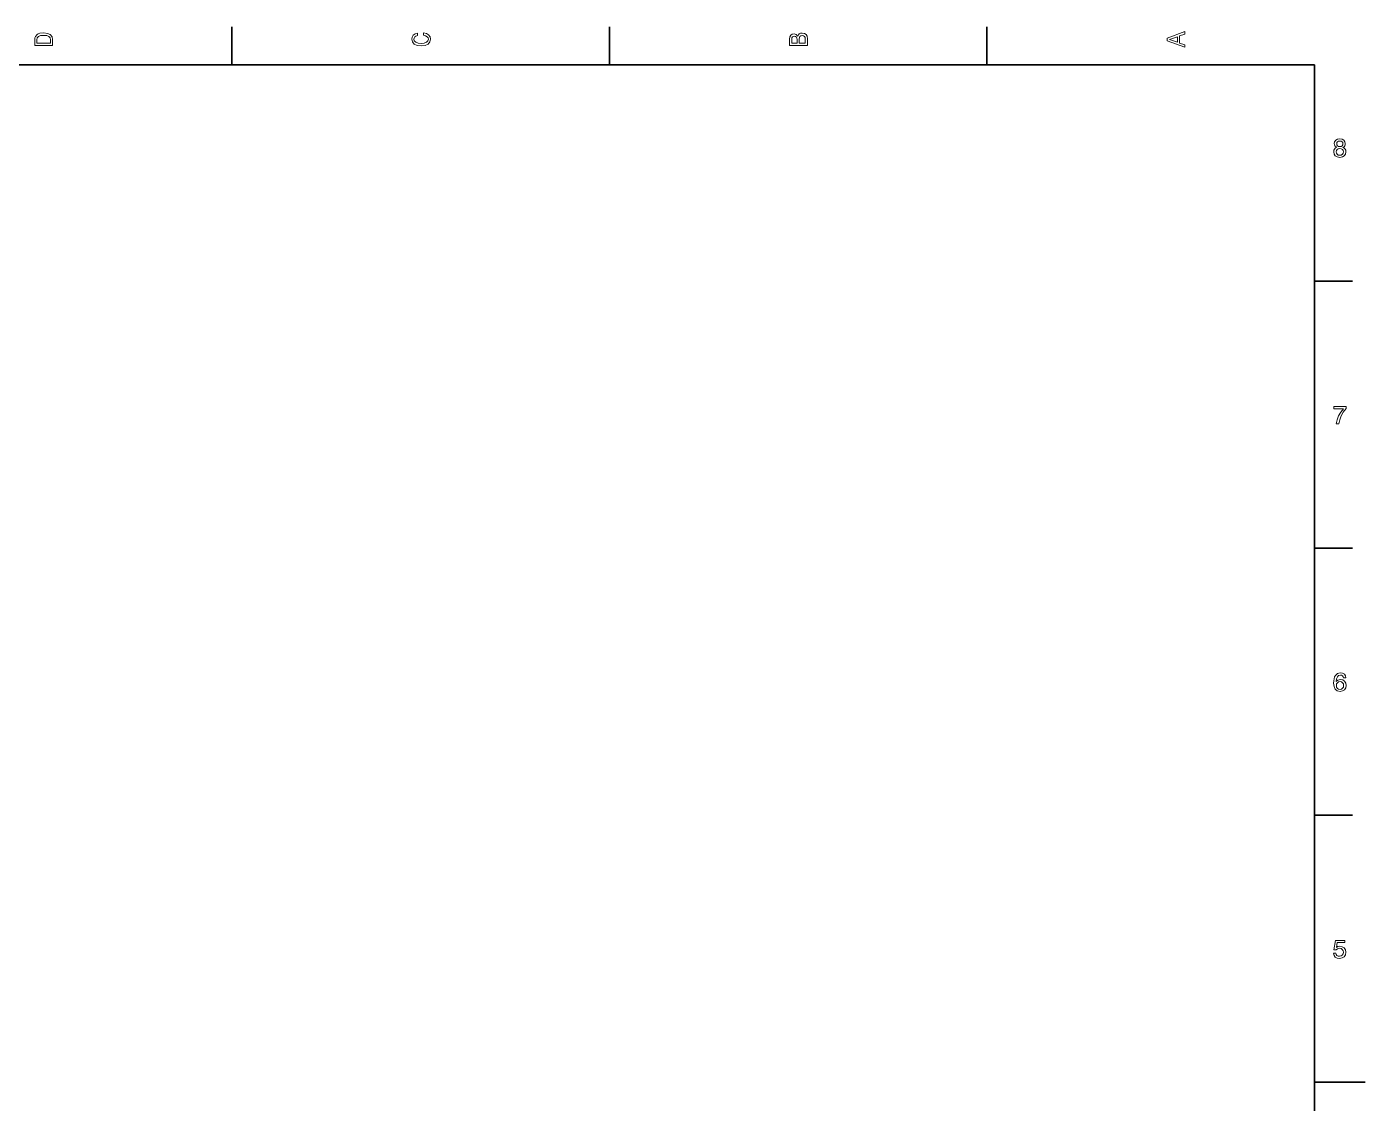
# Model space of a CAD drawing. Extents: x 0 to 297, y 0 to 210.
# Drawn here: x 165.4 to 297, y 102.9 to 208.8 of the extents above; entities that cross this region are included whole.
import ezdxf

# ---------------------------------------------------------------- set-up
doc = ezdxf.new("R2010")
doc.units = 0

msp = doc.modelspace()

# ---------------------------------------------------------------- linework, layer by layer
at = {"color": 7, "lineweight": 35, "ltscale": 0.09375}
for p, q in [((185.600006, 205), (185.600006, 208.75)), ((222.699997, 205), (222.699997, 208.75)), ((259.799988, 205), (259.799988, 208.75)), ((292, 183.75), (295.75, 183.75)), ((292, 157.5), (295.75, 157.5)), ((292, 131.25), (295.75, 131.25))]:
    msp.add_line(p, q, dxfattribs=at)
at = {"color": 7, "lineweight": 35}
for p, q in [((292, 205), (5, 205)), ((292, 5), (292, 205))]:
    msp.add_line(p, q, dxfattribs=at)
at = {"color": 7, "lineweight": 35, "ltscale": 0.125}
msp.add_line((292, 105), (297, 105), dxfattribs=at)
at = {"color": 7, "lineweight": 13}
for points in [[(166.216614, 207.497482), (166.216614, 206.914993), (167.966614, 206.914993), (167.966614, 207.497482), (167.911133, 207.772339), (167.742188, 207.976593), (167.467331, 208.102676), (167.091614, 208.148056), (166.708328, 208.107712), (166.557037, 208.057281), (166.435989, 207.986679), (166.272095, 207.782425), (166.23175, 207.648773)], [(166.425903, 207.479828), (166.46373, 207.671478), (166.579727, 207.802597), (166.786499, 207.880768), (167.091614, 207.905975), (167.386642, 207.87825), (167.593414, 207.800079), (167.71698, 207.666428), (167.757324, 207.479828), (167.757324, 207.149506), (166.425903, 207.149506)], [(204.416031, 207.908508), (204.627838, 207.858078), (204.779144, 207.774857), (204.872437, 207.658859), (204.902695, 207.522705), (204.857315, 207.358795), (204.721146, 207.230194), (204.499237, 207.144455), (204.191605, 207.116714), (203.88649, 207.144455), (203.662064, 207.227676), (203.525894, 207.356277), (203.477982, 207.522705), (203.503204, 207.643738), (203.573807, 207.747116), (203.687286, 207.82782), (203.843628, 207.883286), (203.843628, 208.122849), (203.604065, 208.047195), (203.422516, 207.916077), (203.309036, 207.73703), (203.268692, 207.522705), (203.331741, 207.255402), (203.50824, 207.051163), (203.798233, 206.920029), (204.191605, 206.874649), (204.584976, 206.920029), (204.874969, 207.051163), (205.054001, 207.255402), (205.114517, 207.522705), (205.066605, 207.757202), (204.932953, 207.946335), (204.713577, 208.079971), (204.416031, 208.150574)], [(241.221008, 207.815201), (241.074753, 207.991714), (240.97641, 208.037109), (240.855377, 208.052231), (240.666245, 208.019455), (240.53009, 207.921112), (240.446869, 207.762253), (240.416611, 207.540344), (240.416611, 206.917511), (242.166611, 206.917511), (242.166611, 207.575653), (242.131302, 207.810165), (242.027924, 207.984146), (241.864014, 208.092575), (241.64212, 208.130402), (241.493347, 208.107712), (241.369781, 208.047195), (241.279007, 207.948853)], [(241.957321, 207.547913), (241.957321, 207.149506), (241.354645, 207.149506), (241.354645, 207.525223), (241.372299, 207.684082), (241.425262, 207.797546), (241.516037, 207.865631), (241.647156, 207.888336), (241.785843, 207.865631), (241.881668, 207.802597), (241.939667, 207.696686)], [(279.266602, 206.733429), (279.266602, 206.965424), (278.752197, 207.149506), (278.752197, 207.847992), (279.266602, 208.032059), (279.266602, 208.269089), (277.514069, 207.628601), (277.514069, 207.371399)], [(241.142838, 207.492432), (241.142838, 207.149506), (240.6259, 207.149506), (240.6259, 207.512604), (240.641037, 207.648773), (240.686417, 207.744598), (240.764587, 207.802597), (240.880585, 207.822769), (240.996582, 207.800079), (241.077271, 207.739563), (241.127701, 207.636169)], [(278.537842, 207.230194), (277.766235, 207.5), (278.537842, 207.769821)], [(294.187317, 196.901474), (294.058716, 196.830872), (293.970459, 196.732529), (293.914978, 196.608963), (293.897339, 196.46019), (293.937683, 196.235764), (294.05368, 196.061783), (294.242798, 195.950821), (294.5, 195.907959), (294.7547, 195.950821), (294.943817, 196.061783), (295.059814, 196.235764), (295.102661, 196.46019), (295.082489, 196.608963), (295.029541, 196.732529), (294.938751, 196.830872), (294.812683, 196.901474), (294.913544, 196.96199), (294.984161, 197.045212), (295.027008, 197.146072), (295.042145, 197.269623), (295.001801, 197.448669), (294.895905, 197.592392), (294.724426, 197.685699), (294.5, 197.720993), (294.273071, 197.685699), (294.101593, 197.592392), (293.993164, 197.448669), (293.955322, 197.269623), (293.967957, 197.146072), (294.010803, 197.045212)], [(294.194885, 197.249451), (294.215057, 197.360413), (294.275574, 197.446136), (294.371399, 197.4991), (294.5, 197.519272), (294.626099, 197.4991), (294.721893, 197.446136), (294.78241, 197.360413), (294.805115, 197.249451), (294.78241, 197.135986), (294.721893, 197.047729), (294.626099, 196.989731), (294.5, 196.972076), (294.371399, 196.992249), (294.275574, 197.047729), (294.215057, 197.135986)], [(294.139404, 196.46524), (294.162109, 196.598877), (294.235229, 196.699738), (294.348694, 196.765305), (294.5, 196.787994), (294.648773, 196.765305), (294.762238, 196.699738), (294.835388, 196.598877), (294.860596, 196.46524), (294.835388, 196.321503), (294.762238, 196.213074), (294.648773, 196.142471), (294.5, 196.119766), (294.348694, 196.142471), (294.235229, 196.213074), (294.162109, 196.321503)], [(294.149506, 169.708389), (294.404175, 169.708389), (294.487396, 170.124451), (294.633636, 170.512787), (294.840424, 170.873367), (295.110229, 171.211273), (295.110229, 171.420563), (293.909943, 171.420563), (293.909943, 171.191101), (294.868164, 171.191101), (294.59079, 170.850677), (294.3815, 170.495132), (294.235229, 170.116898)], [(295.105194, 144.736847), (295.057281, 144.941101), (294.94632, 145.092392), (294.774872, 145.188217), (294.552948, 145.220993), (294.404175, 145.203339), (294.275574, 145.155441), (294.162109, 145.077271), (294.066284, 144.966309), (293.990631, 144.827621), (293.93515, 144.658676), (293.899872, 144.459473), (293.889771, 144.235046), (293.930115, 143.876984), (294.05368, 143.617249), (294.252899, 143.460907), (294.525208, 143.407959), (294.769806, 143.453339), (294.956421, 143.571869), (295.077454, 143.758469), (295.120331, 143.995499), (295.077454, 144.235046), (294.961456, 144.419128), (294.78241, 144.535126), (294.560516, 144.57547), (294.320953, 144.525024), (294.141937, 144.381302), (294.179749, 144.658676), (294.260437, 144.85788), (294.384003, 144.976395), (294.555481, 145.016754), (294.681549, 144.996567), (294.777374, 144.943619), (294.840424, 144.855362), (294.873199, 144.736847)], [(294.875732, 143.992966), (294.847992, 143.834106), (294.777374, 143.713074), (294.66391, 143.632385), (294.522705, 143.607162), (294.373932, 143.632385), (294.260437, 143.710556), (294.187317, 143.831589), (294.164642, 143.990448), (294.18985, 144.14679), (294.260437, 144.265305), (294.376434, 144.340958), (294.532776, 144.368698), (294.668945, 144.340958), (294.777374, 144.267822), (294.847992, 144.149307)], [(293.874634, 117.66481), (293.930115, 117.458038), (294.05368, 117.296654), (294.235229, 117.195786), (294.467224, 117.157967), (294.721893, 117.203354), (294.921112, 117.326912), (295.04718, 117.523598), (295.095093, 117.775757), (295.052246, 118.010269), (294.931213, 118.194351), (294.742065, 118.312866), (294.497467, 118.355728), (294.30835, 118.32547), (294.162109, 118.242256), (294.232727, 118.713799), (294.999268, 118.713799), (294.999268, 118.92057), (294.063751, 118.92057), (293.925079, 117.992622), (294.126801, 117.992622), (294.273071, 118.111137), (294.459656, 118.153999), (294.621033, 118.126266), (294.744598, 118.04557), (294.822784, 117.922012), (294.850494, 117.763153), (294.822784, 117.604294), (294.742065, 117.480728), (294.61853, 117.402557), (294.459656, 117.374825), (294.326019, 117.392471), (294.222626, 117.45047), (294.146973, 117.541252), (294.109161, 117.66481)]]:
    msp.add_lwpolyline(points, close=True, dxfattribs=at)

doc.saveas('drawing.dxf')
